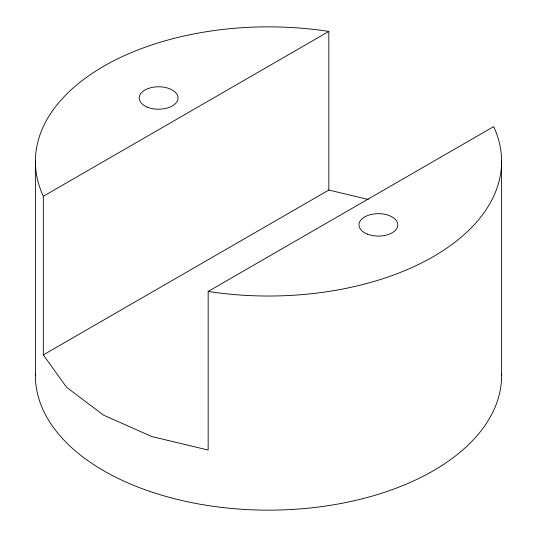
<?xml version="1.0" encoding="UTF-8"?>
<svg xmlns="http://www.w3.org/2000/svg" width="537" height="537" viewBox="0 0 537 537"><rect width="100%" height="100%" fill="white"/><g stroke="black" fill="none" stroke-linecap="round" stroke-linejoin="round"><path stroke-width="0.81" d="M43.329 354.883L43.329 196.267L328.832 31.435L328.832 190.051L43.329 354.883L66.622 387.345L103.668 415.215L151.944 436.601L208.168 450.046L208.168 291.437A233.112 134.586 0 0 0 493.671 126.604L208.168 291.437M328.832 190.051L368.254 199.475M501.612 161.436L501.612 375.564M35.388 161.436L35.388 375.564M501.598 373.94A233.112 134.586 0 0 1 268.5 510.15A233.112 134.586 0 0 1 35.402 373.94M43.329 196.267A233.112 134.586 0 0 1 328.832 31.435M147.655 107.252A19.426 11.217 0 0 0 177.982 98.835A19.426 11.217 0 0 0 150.192 87.887A19.426 11.217 0 0 0 147.655 107.252M367.442 234.145A19.426 11.217 0 0 0 397.763 225.721A19.426 11.217 0 0 0 369.966 214.773A19.426 11.217 0 0 0 367.442 234.145"/></g></svg>
